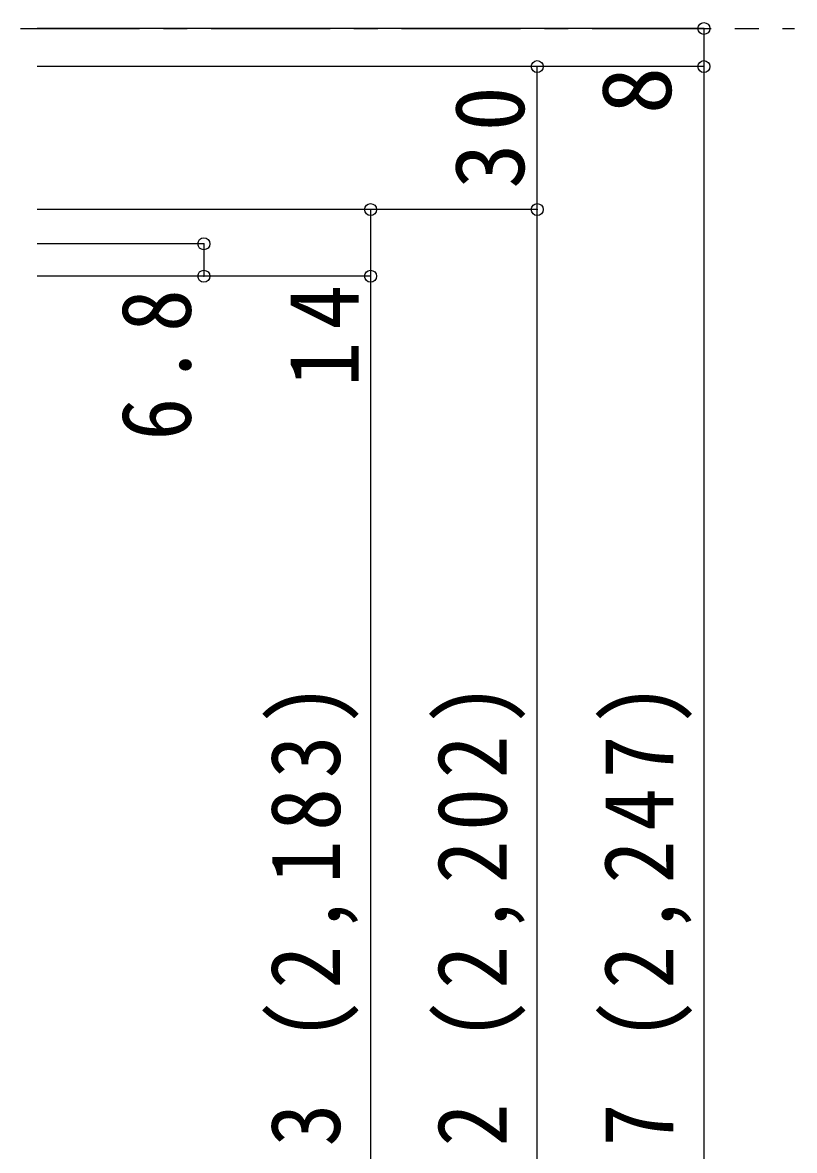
# Model space of a CAD drawing. Units: millimetres at full size, sheet at 1:5; details may follow other scales. Extents: x -973 to 977, y -718 to 696.
# Drawn here: x -618.2 to -456.2, y -304 to -67.2 of the extents above; entities that cross this region are included whole.
import ezdxf
from ezdxf.enums import TextEntityAlignment as Align

# ---------------------------------------------------------------- set-up
doc = ezdxf.new("R2010")
doc.units = ezdxf.units.MM
doc.header["$LTSCALE"] = 5
doc.header["$PDMODE"] = 32
doc.header["$PDSIZE"] = 2.5
doc.linetypes.add('CHAIN1', pattern=[8, 5, -1, 1, -1])
doc.layers.add('0-1_通り芯', color=4, linetype='CHAIN1')
doc.layers.add('0-B_寸法', color=7, linetype='Continuous')
doc.styles.add('ＭＳ ゴシック', font='')
doc.styles.get('ＭＳ ゴシック').set_extended_font_data('MS Gothic')

msp = doc.modelspace()

# ---------------------------------------------------------------- linework, layer by layer
at = {"layer": '0-1_通り芯'}
msp.add_line((-858.68, -68.5), (-456.18, -68.5), dxfattribs=at)
at = {"layer": '0-B_寸法', "color": 4}
for p, q in [((-475.18, -68.5), (-615.18, -68.5)), ((-475.18, -68.5), (-475.18, -76.5)), ((-475.18, -76.5), (-615.18, -76.5)), ((-510.18, -511.5), (-510.18, -76.5)), ((-475.18, -76.5), (-475.18, -526.5)), ((-510.18, -106.5), (-615.18, -106.5)), ((-545.18, -106.5), (-545.18, -506.5)), ((-580.18, -113.7), (-615.18, -113.7)), ((-580.18, -113.7), (-580.18, -120.5)), ((-545.18, -120.5), (-615.18, -120.5))]:
    msp.add_line(p, q, dxfattribs=at)
at = {"layer": '0-B_寸法'}
for p in [(-475.18, -68.5), (-510.18, -76.5), (-475.18, -76.5), (-545.18, -106.5), (-510.18, -106.5), (-580.18, -113.7), (-580.18, -120.5), (-545.18, -120.5)]:
    msp.add_point(p, dxfattribs=at)

# ---------------------------------------------------------------- texts
at = {"layer": '0-B_寸法', "style": 'ＭＳ ゴシック'}
msp.add_text('8', height=14.66, rotation=90, dxfattribs=at).set_placement((-477.68, -86.5), align=Align.BOTTOM_LEFT)
at = {"layer": '0-B_寸法', "char_height": 14.66, "attachment_point": 7, "rotation": 90, "style": 'ＭＳ ゴシック'}
for s, insert in [('\\T1.27;\\W0.95;30', (-512.68, -102.125)), ('\\T1.27;\\W0.95;14', (-547.68, -143.75)), ('\\T1.27;\\W0.9;6.8', (-582.68, -155)), ('\\T1.23;\\W0.9;ＤＨ＝1,983\\~(2,183)', (-547.68, -413.75)), ('\\T1.23;\\W0.9;枠内＝2,002\\~(2,202)', (-512.68, -413.75)), ('\\T1.23;\\W0.9;枠外＝2,047\\~(2,247)', (-477.68, -413.75))]:
    msp.add_mtext(s, dxfattribs=dict(at, insert=insert))

doc.saveas('drawing.dxf')
